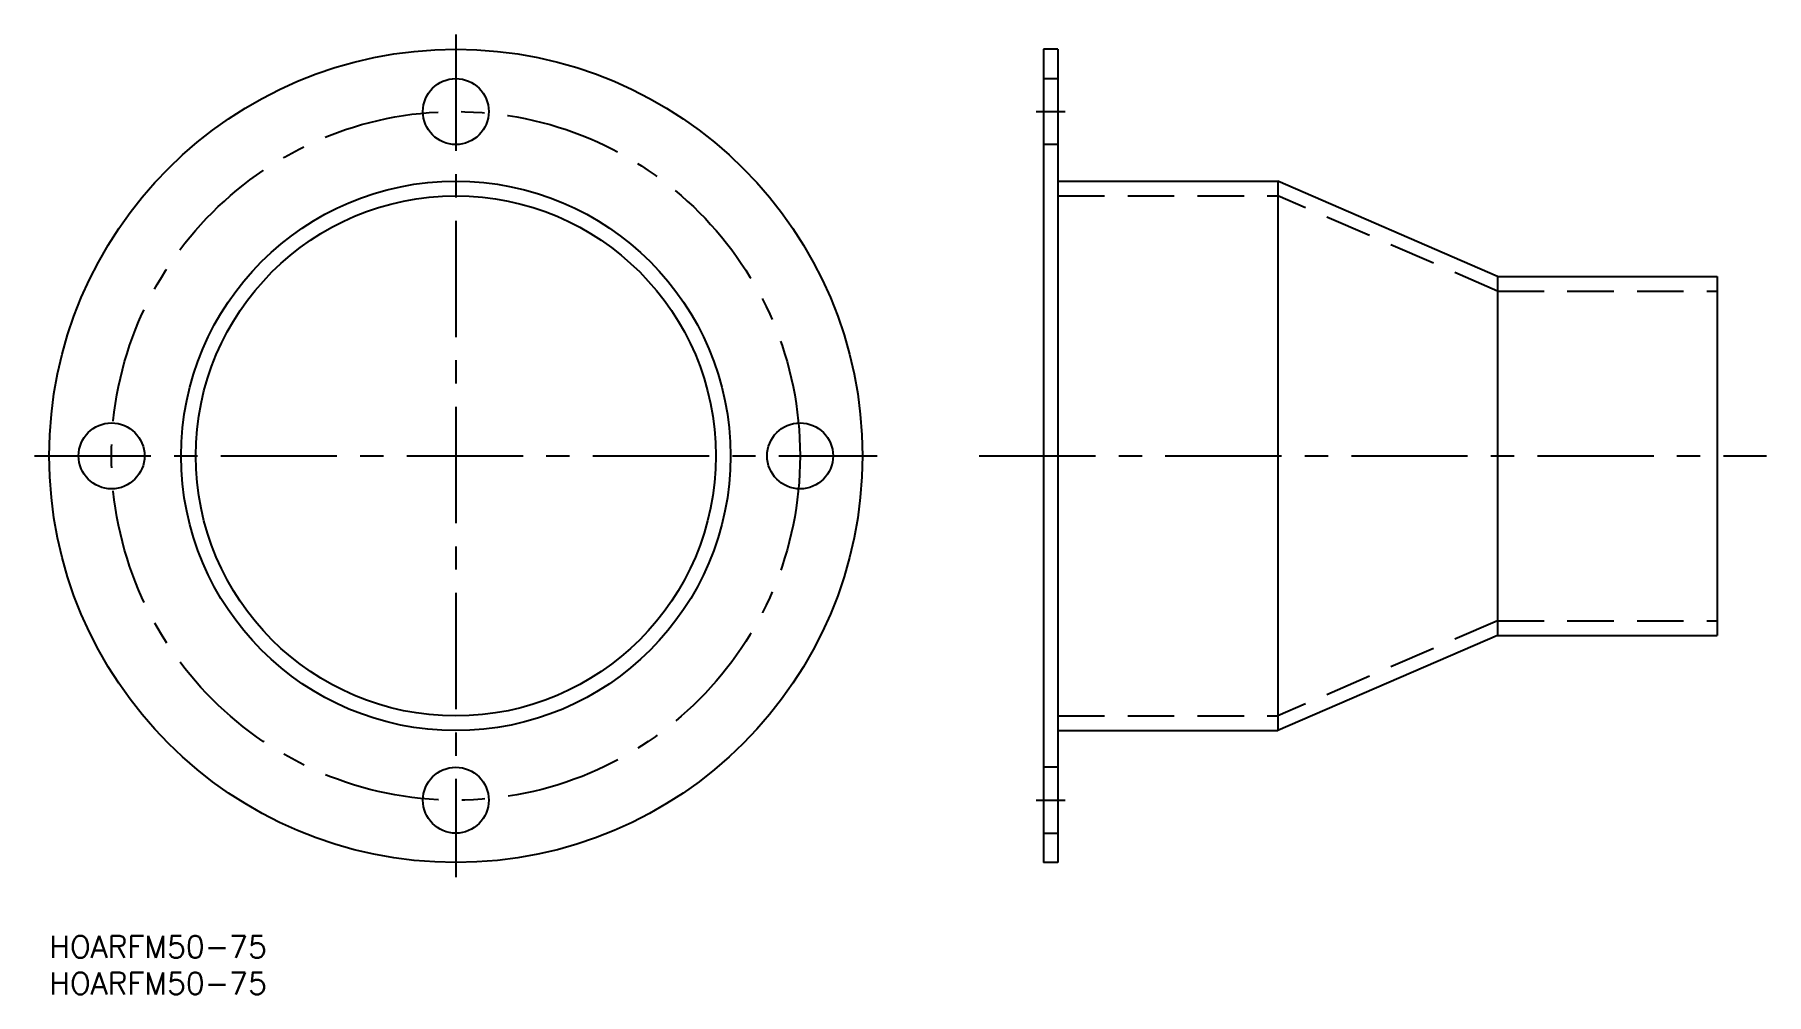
# Model space of a CAD drawing. Extents: x -2 to 234, y -8 to 123.
import ezdxf

# ---------------------------------------------------------------- set-up
doc = ezdxf.new("R2010")
doc.units = 0
doc.header["$LTSCALE"] = 0.5
doc.linetypes.add('CENTER', pattern=[50.8, 31.75, -6.35, 6.35, -6.35])
doc.linetypes.add('DASHED', pattern=[19.05, 12.7, -6.35])
for name, color, linetype in [('MSM_CENTER', 1, 'CENTER'), ('MSM_CONTINUOUS', 7, 'CONTINUOUS'), ('MSM_DASHED', 4, 'DASHED'), ('MSM_PART_NUMBER', 7, 'CONTINUOUS')]:
    doc.layers.add(name, color=color, linetype=linetype)
doc.styles.get("Standard").update_dxf_attribs({"font": 'txt.shx', "height": 3, "bigfont": 'bigfont.shx'})

# ---------------------------------------------------------------- blocks, each defined once
blk = doc.blocks.new('*U2')
at = {"layer": 'MSM_PART_NUMBER'}
blk.add_text('HOARFM50-75', height=3, dxfattribs=at).set_placement((0, -3))
blk = doc.blocks.new('*U3')
at = {"layer": 'MSM_PART_NUMBER'}
blk.add_text('HOARFM50-75', height=3, dxfattribs=at).set_placement((0, -8))

msp = doc.modelspace()

# ---------------------------------------------------------------- linework, layer by layer
at = {"layer": 'MSM_CENTER'}
for p, q in [((55.5, 123), (55.5, 8)), ((134.71, 112.5), (138.71, 112.5)), ((-2, 65.5), (113, 65.5)), ((126.96, 65.5), (234.42, 65.5)), ((134.71, 18.5), (138.71, 18.5))]:
    msp.add_line(p, q, dxfattribs=at)
msp.add_circle((55.5, 65.5), 47, dxfattribs=at)
at = {"layer": 'MSM_CONTINUOUS'}
for p, q in [((137.71, 121), (135.71, 121)), ((135.71, 121), (135.71, 10)), ((137.71, 121), (137.71, 10)), ((137.71, 103), (167.71, 103)), ((167.71, 103), (167.71, 28)), ((197.71, 90), (167.71, 103)), ((197.71, 90), (197.71, 41)), ((197.71, 90), (227.71, 90)), ((227.71, 90), (227.71, 41)), ((197.71, 41), (167.71, 28)), ((197.71, 41), (227.71, 41)), ((137.71, 28), (167.71, 28)), ((137.71, 10), (135.71, 10))]:
    msp.add_line(p, q, dxfattribs=at)
for centre, radius in [((55.5, 65.5), 55.5), ((55.5, 112.5), 4.5), ((55.5, 65.5), 37.5), ((55.5, 65.5), 35.5), ((8.5, 65.5), 4.5), ((102.5, 65.5), 4.5), ((55.5, 18.5), 4.5)]:
    msp.add_circle(centre, radius, dxfattribs=at)
at = {"layer": 'MSM_DASHED'}
for p, q in [((135.71, 117), (137.71, 117)), ((137.71, 108), (135.71, 108)), ((137.71, 101), (167.71, 101)), ((197.71, 88), (167.71, 101)), ((197.71, 88), (227.71, 88)), ((197.71, 43), (167.71, 30)), ((197.71, 43), (227.71, 43)), ((137.71, 30), (167.71, 30)), ((137.71, 23), (135.71, 23)), ((135.71, 14), (137.71, 14))]:
    msp.add_line(p, q, dxfattribs=at)

# ---------------------------------------------------------------- block references
at = {"layer": 'MSM_CONTINUOUS'}
for name in ['*U2', '*U3']:
    msp.add_blockref(name, (0, 0), dxfattribs=at)

doc.saveas('drawing.dxf')
